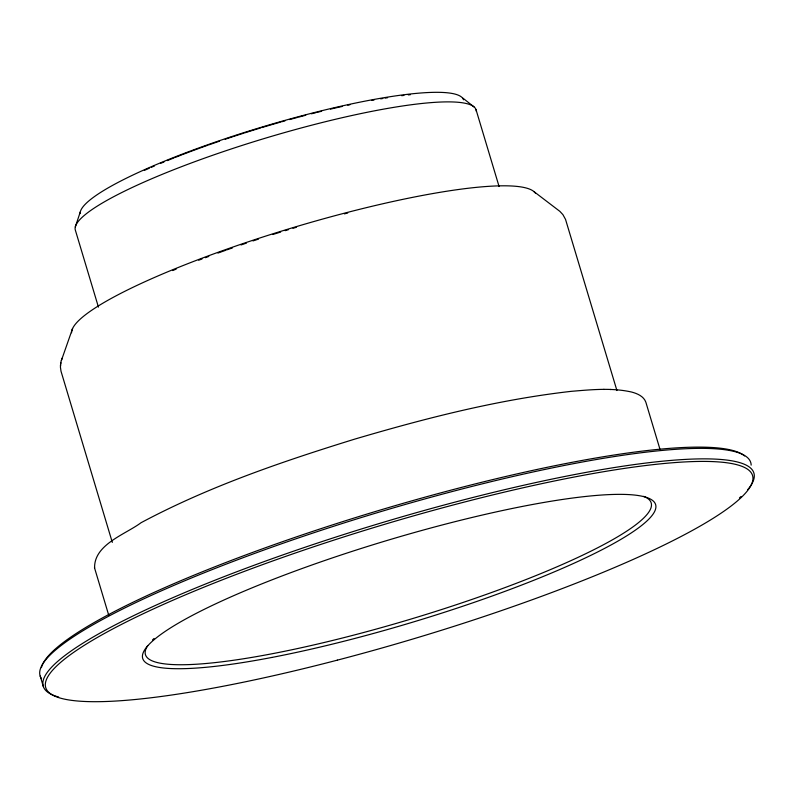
<?xml version="1.0" encoding="UTF-8"?>
<svg xmlns="http://www.w3.org/2000/svg" width="794" height="794" viewBox="0 0 794 794"><rect width="100%" height="100%" fill="white"/><g stroke="black" fill="none" stroke-linecap="round" stroke-linejoin="round"><path stroke-width="1.19" d="M72.591 328.518L61.019 361.548L60.413 367.017L61.009 371.235L112.311 542.401M60.433 365.915L60.552 364.833M60.681 363.702L60.801 362.62M75.311 226.905L80.313 211.869M61.337 360.496L62.19 358.114M659.973 449.285L645.85 402.201C643.726 396.256 637.294 393.556 631.677 392.057C611.916 387.571 591.401 389.675 571.422 391.323C497.769 399.64 425.683 418.22 354.719 439.122C281.662 461.721 208.693 486.583 141.064 522.71C125.422 534.402 93.771 544.505 94.605 568.117L108.728 615.211M603.589 389.417L604.174 389.427M610.268 389.497L610.864 389.507M533.965 191.612L559.899 211.383L562.936 214.668L565.526 219.372L616.918 390.519M474.018 106.892L461.582 97.106A200.048 31.988 -16.7 0 0 256.978 128.568A200.048 31.988 -16.7 0 0 80.125 213.556M476.043 109.711L499.079 186.501M98.436 307.099L75.4 230.3A209.199 33.447 -16.7 0 1 269.891 136.836A209.199 33.447 -16.7 0 1 476.331 111.339M40.206 676.081L43.352 686.572M94.486 567.442L94.605 568.117M462.773 98.377A200.048 31.988 -16.7 0 1 463.507 99.796M144.349 170.412A197.17 31.522 -16.7 0 1 149.322 168.199M151.356 167.316A197.17 31.522 -16.7 0 1 154.443 165.976M160.775 163.296A197.17 31.522 -16.7 0 1 164.021 161.946M167.306 160.596A197.17 31.522 -16.7 0 1 174.025 157.897M175.156 157.45A197.17 31.522 -16.7 0 1 182.074 154.751M183.096 154.354A197.17 31.522 -16.7 0 1 190.352 151.604M191.394 151.207A197.17 31.522 -16.7 0 1 198.818 148.478M199.89 148.081A197.17 31.522 -16.7 0 1 207.452 145.362M208.544 144.974A197.17 31.522 -16.7 0 1 219.591 141.143M225.188 139.248A197.17 31.522 -16.7 0 1 233.099 136.618M234.23 136.24A197.17 31.522 -16.7 0 1 243.371 133.293M244.512 132.935A197.17 31.522 -16.7 0 1 260.67 127.933M261.822 127.586A197.17 31.522 -16.7 0 1 280.381 122.157M281.533 121.829A197.17 31.522 -16.7 0 1 285.016 120.847M289.641 119.566A197.17 31.522 -16.7 0 1 297.7 117.373M298.852 117.065A197.17 31.522 -16.7 0 1 305.72 115.259M311.407 113.8A197.17 31.522 -16.7 0 1 315.943 112.659M317.064 112.371A197.17 31.522 -16.7 0 1 321.56 111.269M330.453 109.135A197.17 31.522 -16.7 0 1 342.442 106.396M347.792 105.225A197.17 31.522 -16.7 0 1 349.906 104.768M371.82 100.411A197.17 31.522 -16.7 0 1 374.063 100.004M380.663 98.853A197.17 31.522 -16.7 0 1 382.827 98.486M385.14 98.109A197.17 31.522 -16.7 0 1 387.601 97.712M401.704 95.697A197.17 31.522 -16.7 0 1 403.938 95.419M408.295 94.913A197.17 31.522 -16.7 0 1 410.419 94.685M643.606 496.349A264.005 42.211 -16.7 0 1 411.878 618.784A264.005 42.211 -16.7 0 1 147.734 645.611M152.468 639.994A264.005 42.211 -16.7 0 1 154.026 638.485M58.627 697.023A370.967 59.312 -16.7 0 1 379.512 523.444A370.967 59.312 -16.7 0 1 747.779 489.58M741.07 496.458A370.967 59.312 -16.7 0 1 739.452 497.907M71.569 332.775A242.498 38.767 -16.7 0 1 291.646 228.027A242.498 38.767 -16.7 0 1 535.414 193.16M41.427 667.605A368.942 58.984 -16.7 0 1 324.28 527.563A368.942 58.984 -16.7 0 1 714.005 447.618A369.399 59.064 -16.7 0 1 732.961 450.516A368.942 58.984 -16.7 0 1 744.593 455.945M41.566 678.711A370.967 59.312 -16.7 0 1 376.366 512.954A370.967 59.312 -16.7 0 1 751.154 465.125M172.715 270.546A238.498 38.132 -16.7 0 1 176.189 269.116M198.689 260.224A238.498 38.132 -16.7 0 1 202.023 258.963M205.388 257.693A238.498 38.132 -16.7 0 1 208.782 256.432M217.933 253.068A238.498 38.132 -16.7 0 1 226.092 250.15M227.144 249.773A238.498 38.132 -16.7 0 1 232.453 247.907M241.029 244.949A238.498 38.132 -16.7 0 1 246.448 243.103M252.988 240.919A238.498 38.132 -16.7 0 1 258.477 239.113M272.858 234.488A238.498 38.132 -16.7 0 1 280.659 232.056M285.135 230.677A238.498 38.132 -16.7 0 1 288.49 229.655M292.976 228.305A238.498 38.132 -16.7 0 1 296.341 227.292M344.398 213.874A238.498 38.132 -16.7 0 1 347.712 213.02M337.39 660.132A368.942 58.984 -16.7 0 0 737.239 464.808A369.399 59.064 -16.7 0 0 718.292 461.909A368.942 58.984 -16.7 0 0 117.502 626.466A368.942 58.984 -16.7 0 0 337.39 660.132M271.756 657.462A267.776 42.816 -16.7 0 0 655.913 506.453A267.776 42.816 -16.7 0 0 269.752 580.722A267.776 42.816 -16.7 0 0 271.756 657.462"/></g></svg>
